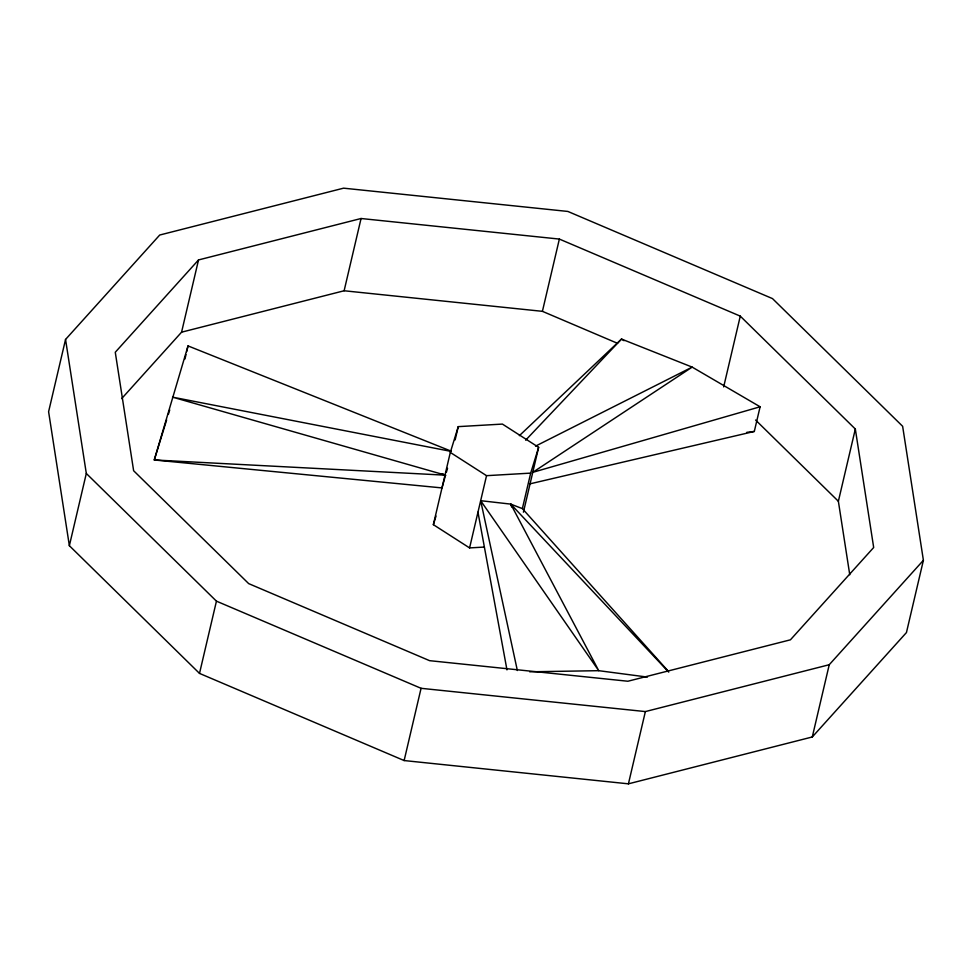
<?xml version="1.0" encoding="UTF-8"?>
<svg xmlns="http://www.w3.org/2000/svg" width="972" height="972" viewBox="0 0 972 972"><rect width="100%" height="100%" fill="white"/><g stroke="black" fill="none" stroke-linecap="round" stroke-linejoin="round"><path stroke-width="1.46" d="M65.549 339.447L48.6 411.703L69.364 545.705L199.503 673.402L404.133 760.554L628.422 783.833L812.288 736.97L906.451 632.553L923.4 560.297L902.636 426.295L772.497 298.598L567.867 211.446L343.578 188.167L159.712 235.03L65.549 339.447L86.314 473.461L69.364 545.705M121.67 398.605L181.57 332.181L198.519 259.937L361.062 218.506L559.362 239.076L740.275 316.131L855.324 429.029L873.682 547.503L790.43 639.819L627.876 681.238L429.588 660.668L248.674 583.613L133.626 470.727L115.267 352.253L198.519 259.937M184.972 358.972L185.992 354.622M186.673 351.718L188.033 345.911L450.984 451.093M199.503 673.402L216.44 601.158L86.314 473.461M181.57 332.181L344.124 290.762L361.062 218.506M484.311 547.066L469.585 547.916L433.366 524.673L450.315 452.43L458.249 426.635L502.415 424.084L538.634 447.327L523.422 512.195M455.139 439.903L458.249 426.635M404.133 760.554L421.07 688.31L216.44 601.158M469.585 547.916L486.535 475.673L450.315 452.43M617.56 343.335L542.412 311.332L559.362 239.076M522.389 508.502L530.688 473.121L538.634 447.327M628.422 783.833L645.372 711.577L829.238 664.727L923.4 560.297M723.666 386.905L740.275 316.131M530.068 483.825L754.308 431.447L760.104 406.782L692.173 367.112L621.521 339.058L519.352 435.675M849.759 574.756L838.374 501.273L855.324 429.029M812.288 736.97L829.238 664.727M442.71 474.057L445.528 475.187L441.993 487.92L154.269 459.975L188.033 345.911M446.33 472.416L447.545 468.261M166.625 419.953L154.269 459.975L445.528 475.187L172.518 397.147L450.899 451.36M168.399 414.23L169.723 409.941M433.366 524.673L436.015 516.071M525.645 440.195L621.521 339.058L624.048 340.698M535.548 446.112L692.173 367.112L532.765 472.343L760.104 406.782M746.788 432.346L754.308 431.447M486.535 475.673L530.688 473.121M529.691 671.798L598.728 670.68L647.486 677.095M344.124 290.762L542.412 311.332M421.07 688.31L645.372 711.577M517.359 670.522L480.666 500.689L510.762 504.116L522.365 508.623L667.946 670.838M441.154 473.947L445.528 475.187M755.584 420.038L838.374 501.273M511.685 506.983L510.762 504.116L668.736 672.126M480.666 500.689L598.728 670.68L510.762 504.116M477.969 512.171L506.971 669.89"/></g></svg>
